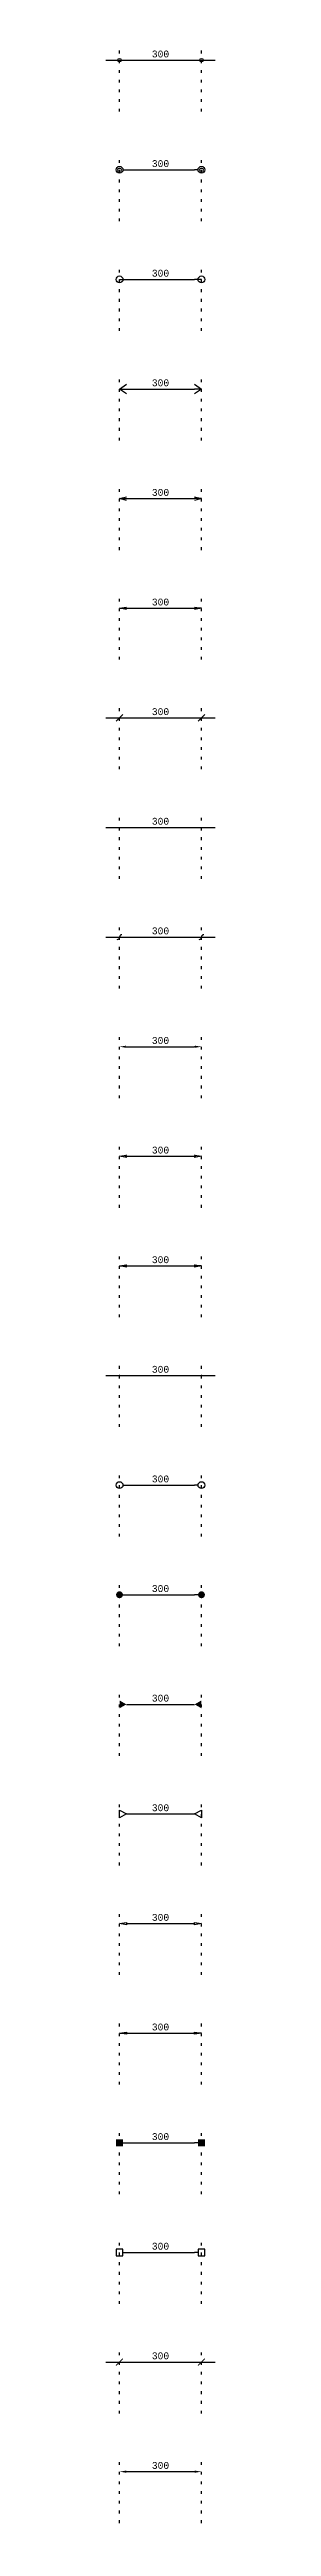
# Model space of a CAD drawing. Header units: metres. Extents: x -0.5 to 3.5, y 0 to 90.4.
import ezdxf

# ---------------------------------------------------------------- set-up
doc = ezdxf.new("R2010")
doc.units = ezdxf.units.M
doc.linetypes.add('DOT2', pattern=[0.254, 0, -0.254])
doc.styles.add('LiberationMono', font='LiberationMono-Regular.ttf')
doc.styles.add('OpenSansCondensed-Light', font='OpenSansCondensed-Light.ttf')
doc.dimstyles.new('EZDXF', dxfattribs={"dimtxt": 0.25, "dimasz": 0.175, "dimexe": 0.375, "dimexo": 0.125, "dimgap": 0.1, "dimtad": 1, "dimlfac": 100, "dimzin": 12, "dimdsep": 46, "dimtxsty": 'OpenSansCondensed-Light', "dimblk": 'ARCHTICK', "dimcen": 2.5, "dimazin": 3, "dimtfac": 0.5, "dimtmove": 2, "dimatfit": 3})

# ---------------------------------------------------------------- blocks, each defined once
blk = doc.blocks.new('_CLOSEDFILLED')
at = {"color": 0, "linetype": 'BYBLOCK'}
blk.add_solid([(-1, 0.16), (0, 0), (-1, -0.16)], dxfattribs=at)
blk = doc.blocks.new('*D1')
at = {"linetype": 'DOT2'}
for p, q in [((0, 0.125), (0, 2.375)), ((3, 0.125), (3, 2.375))]:
    blk.add_line(p, q, dxfattribs=at)
blk.add_line((0.25, 2), (2.75, 2))
at = {"layer": 'Defpoints'}
for p in [(0, 2), (0, 0), (3, 0)]:
    blk.add_point(p, dxfattribs=at)
at = {"xscale": 0.25, "yscale": 0.25, "rotation": 180}
blk.add_blockref('_CLOSEDFILLED', (0, 2), dxfattribs=at)
at = {"xscale": 0.25, "yscale": 0.25}
blk.add_blockref('_CLOSEDFILLED', (3, 2), dxfattribs=at)
at = {"insert": (1.5, 2.225), "char_height": 0.25, "attachment_point": 5, "style": 'LiberationMono'}
blk.add_mtext('300', dxfattribs=at)
blk = doc.blocks.new('_ARCHTICK')
at = {"color": 0, "linetype": 'BYBLOCK', "const_width": 0.15}
blk.add_lwpolyline([(-0.5, -0.5), (0.5, 0.5)], dxfattribs=at)
blk = doc.blocks.new('*D2')
at = {"linetype": 'DOT2'}
for p, q in [((0, 4.125), (0, 6.375)), ((3, 4.125), (3, 6.375))]:
    blk.add_line(p, q, dxfattribs=at)
blk.add_line((-0.5, 6), (3.5, 6))
at = {"layer": 'Defpoints'}
for p in [(0, 6), (0, 4), (3, 4)]:
    blk.add_point(p, dxfattribs=at)
at = {"xscale": 0.25, "yscale": 0.25, "rotation": 180}
blk.add_blockref('_ARCHTICK', (0, 6), dxfattribs=at)
at = {"xscale": 0.25, "yscale": 0.25}
blk.add_blockref('_ARCHTICK', (3, 6), dxfattribs=at)
at = {"insert": (1.5, 6.225), "char_height": 0.25, "attachment_point": 5, "style": 'LiberationMono'}
blk.add_mtext('300', dxfattribs=at)
blk = doc.blocks.new('_BOXBLANK')
at = {"color": 0, "linetype": 'BYBLOCK'}
blk.add_line((-0.5, 0), (-1, 0), dxfattribs=at)
blk.add_lwpolyline([(-0.5, -0.5), (0.5, -0.5), (0.5, 0.5), (-0.5, 0.5)], close=True, dxfattribs=at)
blk = doc.blocks.new('*D3')
at = {"linetype": 'DOT2'}
for p, q in [((0, 8.125), (0, 10.375)), ((3, 8.125), (3, 10.375))]:
    blk.add_line(p, q, dxfattribs=at)
blk.add_line((0.25, 10), (2.75, 10))
at = {"layer": 'Defpoints'}
for p in [(0, 10), (0, 8), (3, 8)]:
    blk.add_point(p, dxfattribs=at)
at = {"xscale": 0.25, "yscale": 0.25, "rotation": 180}
blk.add_blockref('_BOXBLANK', (0, 10), dxfattribs=at)
at = {"xscale": 0.25, "yscale": 0.25}
blk.add_blockref('_BOXBLANK', (3, 10), dxfattribs=at)
at = {"insert": (1.5, 10.225), "char_height": 0.25, "attachment_point": 5, "style": 'LiberationMono'}
blk.add_mtext('300', dxfattribs=at)
blk = doc.blocks.new('_BOXFILLED')
at = {"color": 0, "linetype": 'BYBLOCK'}
blk.add_line((-0.5, 0), (-1, 0), dxfattribs=at)
blk.add_solid([(-0.5, -0.5), (0.5, -0.5), (-0.5, 0.5), (0.5, 0.5)], dxfattribs=at)
blk = doc.blocks.new('*D4')
at = {"linetype": 'DOT2'}
for p, q in [((0, 12.125), (0, 14.375)), ((3, 12.125), (3, 14.375))]:
    blk.add_line(p, q, dxfattribs=at)
blk.add_line((0.25, 14), (2.75, 14))
at = {"layer": 'Defpoints'}
for p in [(0, 14), (0, 12), (3, 12)]:
    blk.add_point(p, dxfattribs=at)
at = {"xscale": 0.25, "yscale": 0.25, "rotation": 180}
blk.add_blockref('_BOXFILLED', (0, 14), dxfattribs=at)
at = {"xscale": 0.25, "yscale": 0.25}
blk.add_blockref('_BOXFILLED', (3, 14), dxfattribs=at)
at = {"insert": (1.5, 14.225), "char_height": 0.25, "attachment_point": 5, "style": 'LiberationMono'}
blk.add_mtext('300', dxfattribs=at)
blk = doc.blocks.new('_CLOSED')
at = {"color": 0, "linetype": 'BYBLOCK'}
blk.add_line((0, 0), (-1, 0), dxfattribs=at)
blk.add_lwpolyline([(-1, 0.16), (0, 0), (-1, -0.16)], close=True, dxfattribs=at)
blk = doc.blocks.new('*D5')
at = {"linetype": 'DOT2'}
for p, q in [((0, 16.125), (0, 18.375)), ((3, 16.125), (3, 18.375))]:
    blk.add_line(p, q, dxfattribs=at)
blk.add_line((0.25, 18), (2.75, 18))
at = {"layer": 'Defpoints'}
for p in [(0, 18), (0, 16), (3, 16)]:
    blk.add_point(p, dxfattribs=at)
at = {"xscale": 0.25, "yscale": 0.25, "rotation": 180}
blk.add_blockref('_CLOSED', (0, 18), dxfattribs=at)
at = {"xscale": 0.25, "yscale": 0.25}
blk.add_blockref('_CLOSED', (3, 18), dxfattribs=at)
at = {"insert": (1.5, 18.225), "char_height": 0.25, "attachment_point": 5, "style": 'LiberationMono'}
blk.add_mtext('300', dxfattribs=at)
blk = doc.blocks.new('_CLOSEDBLANK')
at = {"color": 0, "linetype": 'BYBLOCK'}
blk.add_lwpolyline([(-1, 0.16), (0, 0), (-1, -0.16)], close=True, dxfattribs=at)
blk = doc.blocks.new('*D6')
at = {"linetype": 'DOT2'}
for p, q in [((0, 20.125), (0, 22.375)), ((3, 20.125), (3, 22.375))]:
    blk.add_line(p, q, dxfattribs=at)
blk.add_line((0.25, 22), (2.75, 22))
at = {"layer": 'Defpoints'}
for p in [(0, 22), (0, 20), (3, 20)]:
    blk.add_point(p, dxfattribs=at)
at = {"xscale": 0.25, "yscale": 0.25, "rotation": 180}
blk.add_blockref('_CLOSEDBLANK', (0, 22), dxfattribs=at)
at = {"xscale": 0.25, "yscale": 0.25}
blk.add_blockref('_CLOSEDBLANK', (3, 22), dxfattribs=at)
at = {"insert": (1.5, 22.225), "char_height": 0.25, "attachment_point": 5, "style": 'LiberationMono'}
blk.add_mtext('300', dxfattribs=at)
blk = doc.blocks.new('_DATUMBLANK')
at = {"color": 0, "linetype": 'BYBLOCK'}
blk.add_lwpolyline([(0, 0.58), (0, -0.58), (-1, 0)], close=True, dxfattribs=at)
blk = doc.blocks.new('*D7')
at = {"linetype": 'DOT2'}
for p, q in [((0, 24.125), (0, 26.375)), ((3, 24.125), (3, 26.375))]:
    blk.add_line(p, q, dxfattribs=at)
blk.add_line((0.25, 26), (2.75, 26))
at = {"layer": 'Defpoints'}
for p in [(0, 26), (0, 24), (3, 24)]:
    blk.add_point(p, dxfattribs=at)
at = {"xscale": 0.25, "yscale": 0.25, "rotation": 180}
blk.add_blockref('_DATUMBLANK', (0, 26), dxfattribs=at)
at = {"xscale": 0.25, "yscale": 0.25}
blk.add_blockref('_DATUMBLANK', (3, 26), dxfattribs=at)
at = {"insert": (1.5, 26.225), "char_height": 0.25, "attachment_point": 5, "style": 'LiberationMono'}
blk.add_mtext('300', dxfattribs=at)
blk = doc.blocks.new('_DATUMFILLED')
at = {"color": 0, "linetype": 'BYBLOCK'}
blk.add_solid([(0, 0.58), (0, -0.58), (-1, 0)], dxfattribs=at)
blk = doc.blocks.new('*D8')
at = {"linetype": 'DOT2'}
for p, q in [((0, 28.125), (0, 30.375)), ((3, 28.125), (3, 30.375))]:
    blk.add_line(p, q, dxfattribs=at)
blk.add_line((0.25, 30), (2.75, 30))
at = {"layer": 'Defpoints'}
for p in [(0, 30), (0, 28), (3, 28)]:
    blk.add_point(p, dxfattribs=at)
at = {"xscale": 0.25, "yscale": 0.25, "rotation": 180}
blk.add_blockref('_DATUMFILLED', (0, 30), dxfattribs=at)
at = {"xscale": 0.25, "yscale": 0.25}
blk.add_blockref('_DATUMFILLED', (3, 30), dxfattribs=at)
at = {"insert": (1.5, 30.225), "char_height": 0.25, "attachment_point": 5, "style": 'LiberationMono'}
blk.add_mtext('300', dxfattribs=at)
blk = doc.blocks.new('_DOT')
at = {"color": 0, "linetype": 'BYBLOCK'}
blk.add_line((-0.5, 0), (-1, 0), dxfattribs=at)
at = {"color": 0, "linetype": 'BYBLOCK', "const_width": 0.5}
blk.add_lwpolyline([(-0.25, 0, 1), (0.25, 0, 1)], format="xyb", close=True, dxfattribs=at)
blk = doc.blocks.new('*D9')
at = {"linetype": 'DOT2'}
for p, q in [((0, 32.125), (0, 34.375)), ((3, 32.125), (3, 34.375))]:
    blk.add_line(p, q, dxfattribs=at)
blk.add_line((0.25, 34), (2.75, 34))
at = {"layer": 'Defpoints'}
for p in [(0, 34), (0, 32), (3, 32)]:
    blk.add_point(p, dxfattribs=at)
at = {"xscale": 0.25, "yscale": 0.25, "rotation": 180}
blk.add_blockref('_DOT', (0, 34), dxfattribs=at)
at = {"xscale": 0.25, "yscale": 0.25}
blk.add_blockref('_DOT', (3, 34), dxfattribs=at)
at = {"insert": (1.5, 34.225), "char_height": 0.25, "attachment_point": 5, "style": 'LiberationMono'}
blk.add_mtext('300', dxfattribs=at)
blk = doc.blocks.new('_DOTBLANK')
at = {"color": 0, "linetype": 'BYBLOCK'}
blk.add_line((-0.5, 0), (-1, 0), dxfattribs=at)
blk.add_circle((0, 0), 0.5, dxfattribs=at)
blk = doc.blocks.new('*D10')
at = {"linetype": 'DOT2'}
for p, q in [((0, 36.125), (0, 38.375)), ((3, 36.125), (3, 38.375))]:
    blk.add_line(p, q, dxfattribs=at)
blk.add_line((0.25, 38), (2.75, 38))
at = {"layer": 'Defpoints'}
for p in [(0, 38), (0, 36), (3, 36)]:
    blk.add_point(p, dxfattribs=at)
at = {"xscale": 0.25, "yscale": 0.25, "rotation": 180}
blk.add_blockref('_DOTBLANK', (0, 38), dxfattribs=at)
at = {"xscale": 0.25, "yscale": 0.25}
blk.add_blockref('_DOTBLANK', (3, 38), dxfattribs=at)
at = {"insert": (1.5, 38.225), "char_height": 0.25, "attachment_point": 5, "style": 'LiberationMono'}
blk.add_mtext('300', dxfattribs=at)
blk = doc.blocks.new('_DOTSMALL')
at = {"color": 0, "linetype": 'BYBLOCK', "const_width": 0.125}
blk.add_lwpolyline([(-0.0625, 0, 1), (0.0625, 0, 1)], format="xyb", close=True, dxfattribs=at)
blk = doc.blocks.new('*D11')
blk.add_line((-0.5, 42), (3.5, 42))
at = {"linetype": 'DOT2'}
for p, q in [((0, 40.125), (0, 42.375)), ((3, 40.125), (3, 42.375))]:
    blk.add_line(p, q, dxfattribs=at)
at = {"layer": 'Defpoints'}
for p in [(0, 42), (0, 40), (3, 40)]:
    blk.add_point(p, dxfattribs=at)
at = {"xscale": 0.25, "yscale": 0.25, "rotation": 180}
blk.add_blockref('_DOTSMALL', (0, 42), dxfattribs=at)
at = {"xscale": 0.25, "yscale": 0.25}
blk.add_blockref('_DOTSMALL', (3, 42), dxfattribs=at)
at = {"insert": (1.5, 42.225), "char_height": 0.25, "attachment_point": 5, "style": 'LiberationMono'}
blk.add_mtext('300', dxfattribs=at)
blk = doc.blocks.new('EZ_ARROW')
at = {"color": 0, "linetype": 'BYBLOCK'}
blk.add_line((0, 0), (-1, 0), dxfattribs=at)
blk.add_lwpolyline([(-1, 0.16), (0, 0), (-1, -0.16), (-0.84, 0)], close=True, dxfattribs=at)
blk = doc.blocks.new('*D12')
at = {"linetype": 'DOT2'}
for p, q in [((0, 44.125), (0, 46.375)), ((3, 44.125), (3, 46.375))]:
    blk.add_line(p, q, dxfattribs=at)
blk.add_line((0.25, 46), (2.75, 46))
at = {"layer": 'Defpoints'}
for p in [(0, 46), (0, 44), (3, 44)]:
    blk.add_point(p, dxfattribs=at)
at = {"xscale": 0.25, "yscale": 0.25, "rotation": 180}
blk.add_blockref('EZ_ARROW', (0, 46), dxfattribs=at)
at = {"xscale": 0.25, "yscale": 0.25}
blk.add_blockref('EZ_ARROW', (3, 46), dxfattribs=at)
at = {"insert": (1.5, 46.225), "char_height": 0.25, "attachment_point": 5, "style": 'LiberationMono'}
blk.add_mtext('300', dxfattribs=at)
blk = doc.blocks.new('EZ_ARROW_BLANK')
at = {"color": 0, "linetype": 'BYBLOCK'}
blk.add_line((-0.84, 0), (-1, 0), dxfattribs=at)
blk.add_lwpolyline([(-1, 0.16), (0, 0), (-1, -0.16), (-0.84, 0)], close=True, dxfattribs=at)
blk = doc.blocks.new('*D13')
at = {"linetype": 'DOT2'}
for p, q in [((0, 48.125), (0, 50.375)), ((3, 48.125), (3, 50.375))]:
    blk.add_line(p, q, dxfattribs=at)
blk.add_line((0.25, 50), (2.75, 50))
at = {"layer": 'Defpoints'}
for p in [(0, 50), (0, 48), (3, 48)]:
    blk.add_point(p, dxfattribs=at)
at = {"xscale": 0.25, "yscale": 0.25, "rotation": 180}
blk.add_blockref('EZ_ARROW_BLANK', (0, 50), dxfattribs=at)
at = {"xscale": 0.25, "yscale": 0.25}
blk.add_blockref('EZ_ARROW_BLANK', (3, 50), dxfattribs=at)
at = {"insert": (1.5, 50.225), "char_height": 0.25, "attachment_point": 5, "style": 'LiberationMono'}
blk.add_mtext('300', dxfattribs=at)
blk = doc.blocks.new('EZ_ARROW_FILLED')
at = {"color": 0, "linetype": 'BYBLOCK'}
blk.add_line((-0.84, 0), (-1, 0), dxfattribs=at)
blk.add_solid([(-1, 0.16), (0, 0), (-0.84, 0), (-1, -0.16)], dxfattribs=at)
blk = doc.blocks.new('*D14')
at = {"linetype": 'DOT2'}
for p, q in [((0, 52.125), (0, 54.375)), ((3, 52.125), (3, 54.375))]:
    blk.add_line(p, q, dxfattribs=at)
blk.add_line((0.25, 54), (2.75, 54))
at = {"layer": 'Defpoints'}
for p in [(0, 54), (0, 52), (3, 52)]:
    blk.add_point(p, dxfattribs=at)
at = {"xscale": 0.25, "yscale": 0.25, "rotation": 180}
blk.add_blockref('EZ_ARROW_FILLED', (0, 54), dxfattribs=at)
at = {"xscale": 0.25, "yscale": 0.25}
blk.add_blockref('EZ_ARROW_FILLED', (3, 54), dxfattribs=at)
at = {"insert": (1.5, 54.225), "char_height": 0.25, "attachment_point": 5, "style": 'LiberationMono'}
blk.add_mtext('300', dxfattribs=at)
blk = doc.blocks.new('_INTEGRAL')
at = {"color": 0, "linetype": 'BYBLOCK'}
for centre, start, end in [((-0.35, 0), -90, 0), ((0.35, 0), 90, 180)]:
    blk.add_arc(centre, 0.354, start, end, dxfattribs=at)
blk = doc.blocks.new('*D15')
blk.add_line((-0.5, 58), (3.5, 58))
at = {"linetype": 'DOT2'}
for p, q in [((0, 56.125), (0, 58.375)), ((3, 56.125), (3, 58.375))]:
    blk.add_line(p, q, dxfattribs=at)
at = {"layer": 'Defpoints'}
for p in [(0, 58), (0, 56), (3, 56)]:
    blk.add_point(p, dxfattribs=at)
at = {"xscale": 0.25, "yscale": 0.25, "rotation": 180}
blk.add_blockref('_INTEGRAL', (0, 58), dxfattribs=at)
at = {"xscale": 0.25, "yscale": 0.25}
blk.add_blockref('_INTEGRAL', (3, 58), dxfattribs=at)
at = {"insert": (1.5, 58.225), "char_height": 0.25, "attachment_point": 5, "style": 'LiberationMono'}
blk.add_mtext('300', dxfattribs=at)
blk = doc.blocks.new('*D16')
at = {"linetype": 'DOT2'}
for p, q in [((0, 60.125), (0, 62.375)), ((3, 60.125), (3, 62.375))]:
    blk.add_line(p, q, dxfattribs=at)
blk.add_line((-0.5, 62), (3.5, 62))
at = {"layer": 'Defpoints'}
for p in [(0, 62), (0, 60), (3, 60)]:
    blk.add_point(p, dxfattribs=at)
at = {"insert": (1.5, 62.225), "char_height": 0.25, "attachment_point": 5, "style": 'LiberationMono'}
blk.add_mtext('300', dxfattribs=at)
blk = doc.blocks.new('_NONE')
blk = doc.blocks.new('_OBLIQUE')
at = {"color": 0, "linetype": 'BYBLOCK'}
blk.add_line((-0.5, -0.5), (0.5, 0.5), dxfattribs=at)
blk = doc.blocks.new('*D17')
blk.add_line((-0.5, 66), (3.5, 66))
at = {"linetype": 'DOT2'}
for p, q in [((0, 64.125), (0, 66.375)), ((3, 64.125), (3, 66.375))]:
    blk.add_line(p, q, dxfattribs=at)
at = {"layer": 'Defpoints'}
for p in [(0, 66), (0, 64), (3, 64)]:
    blk.add_point(p, dxfattribs=at)
at = {"xscale": 0.25, "yscale": 0.25, "rotation": 180}
blk.add_blockref('_OBLIQUE', (0, 66), dxfattribs=at)
at = {"xscale": 0.25, "yscale": 0.25}
blk.add_blockref('_OBLIQUE', (3, 66), dxfattribs=at)
at = {"insert": (1.5, 66.225), "char_height": 0.25, "attachment_point": 5, "style": 'LiberationMono'}
blk.add_mtext('300', dxfattribs=at)
blk = doc.blocks.new('_OPEN')
at = {"color": 0, "linetype": 'BYBLOCK'}
blk.add_line((0, 0), (-1, 0), dxfattribs=at)
blk.add_lwpolyline([(-1, 0.16), (0, 0), (-1, -0.16)], dxfattribs=at)
blk = doc.blocks.new('*D18')
at = {"linetype": 'DOT2'}
for p, q in [((0, 68.125), (0, 70.375)), ((3, 68.125), (3, 70.375))]:
    blk.add_line(p, q, dxfattribs=at)
blk.add_line((0.25, 70), (2.75, 70))
at = {"layer": 'Defpoints'}
for p in [(0, 70), (0, 68), (3, 68)]:
    blk.add_point(p, dxfattribs=at)
at = {"xscale": 0.25, "yscale": 0.25, "rotation": 180}
blk.add_blockref('_OPEN', (0, 70), dxfattribs=at)
at = {"xscale": 0.25, "yscale": 0.25}
blk.add_blockref('_OPEN', (3, 70), dxfattribs=at)
at = {"insert": (1.5, 70.225), "char_height": 0.25, "attachment_point": 5, "style": 'LiberationMono'}
blk.add_mtext('300', dxfattribs=at)
blk = doc.blocks.new('_OPEN30')
at = {"color": 0, "linetype": 'BYBLOCK'}
blk.add_line((0, 0), (-1, 0), dxfattribs=at)
blk.add_lwpolyline([(-1, 0.26), (0, 0), (-1, -0.26)], dxfattribs=at)
blk = doc.blocks.new('*D19')
at = {"linetype": 'DOT2'}
for p, q in [((0, 72.125), (0, 74.375)), ((3, 72.125), (3, 74.375))]:
    blk.add_line(p, q, dxfattribs=at)
blk.add_line((0.25, 74), (2.75, 74))
at = {"layer": 'Defpoints'}
for p in [(0, 74), (0, 72), (3, 72)]:
    blk.add_point(p, dxfattribs=at)
at = {"xscale": 0.25, "yscale": 0.25, "rotation": 180}
blk.add_blockref('_OPEN30', (0, 74), dxfattribs=at)
at = {"xscale": 0.25, "yscale": 0.25}
blk.add_blockref('_OPEN30', (3, 74), dxfattribs=at)
at = {"insert": (1.5, 74.225), "char_height": 0.25, "attachment_point": 5, "style": 'LiberationMono'}
blk.add_mtext('300', dxfattribs=at)
blk = doc.blocks.new('_OPEN90')
at = {"color": 0, "linetype": 'BYBLOCK'}
blk.add_line((0, 0), (-1, 0), dxfattribs=at)
blk.add_lwpolyline([(-1, 0.71), (0, 0), (-1, -0.71)], dxfattribs=at)
blk = doc.blocks.new('*D20')
at = {"linetype": 'DOT2'}
for p, q in [((0, 76.125), (0, 78.375)), ((3, 76.125), (3, 78.375))]:
    blk.add_line(p, q, dxfattribs=at)
blk.add_line((0.25, 78), (2.75, 78))
at = {"layer": 'Defpoints'}
for p in [(0, 78), (0, 76), (3, 76)]:
    blk.add_point(p, dxfattribs=at)
at = {"xscale": 0.25, "yscale": 0.25, "rotation": 180}
blk.add_blockref('_OPEN90', (0, 78), dxfattribs=at)
at = {"xscale": 0.25, "yscale": 0.25}
blk.add_blockref('_OPEN90', (3, 78), dxfattribs=at)
at = {"insert": (1.5, 78.225), "char_height": 0.25, "attachment_point": 5, "style": 'LiberationMono'}
blk.add_mtext('300', dxfattribs=at)
blk = doc.blocks.new('_ORIGIN')
at = {"color": 0, "linetype": 'BYBLOCK'}
blk.add_line((0, 0), (-1, 0), dxfattribs=at)
blk.add_circle((0, 0), 0.5, dxfattribs=at)
blk = doc.blocks.new('*D21')
at = {"linetype": 'DOT2'}
for p, q in [((0, 80.125), (0, 82.375)), ((3, 80.125), (3, 82.375))]:
    blk.add_line(p, q, dxfattribs=at)
blk.add_line((0.25, 82), (2.75, 82))
at = {"layer": 'Defpoints'}
for p in [(0, 82), (0, 80), (3, 80)]:
    blk.add_point(p, dxfattribs=at)
at = {"xscale": 0.25, "yscale": 0.25, "rotation": 180}
blk.add_blockref('_ORIGIN', (0, 82), dxfattribs=at)
at = {"xscale": 0.25, "yscale": 0.25}
blk.add_blockref('_ORIGIN', (3, 82), dxfattribs=at)
at = {"insert": (1.5, 82.225), "char_height": 0.25, "attachment_point": 5, "style": 'LiberationMono'}
blk.add_mtext('300', dxfattribs=at)
blk = doc.blocks.new('_ORIGIN2')
at = {"color": 0, "linetype": 'BYBLOCK'}
blk.add_line((-0.5, 0), (-1, 0), dxfattribs=at)
for radius in [0.5, 0.25]:
    blk.add_circle((0, 0), radius, dxfattribs=at)
blk = doc.blocks.new('*D22')
at = {"linetype": 'DOT2'}
for p, q in [((0, 84.125), (0, 86.375)), ((3, 84.125), (3, 86.375))]:
    blk.add_line(p, q, dxfattribs=at)
blk.add_line((0.25, 86), (2.75, 86))
at = {"layer": 'Defpoints'}
for p in [(0, 86), (0, 84), (3, 84)]:
    blk.add_point(p, dxfattribs=at)
at = {"xscale": 0.25, "yscale": 0.25, "rotation": 180}
blk.add_blockref('_ORIGIN2', (0, 86), dxfattribs=at)
at = {"xscale": 0.25, "yscale": 0.25}
blk.add_blockref('_ORIGIN2', (3, 86), dxfattribs=at)
at = {"insert": (1.5, 86.225), "char_height": 0.25, "attachment_point": 5, "style": 'LiberationMono'}
blk.add_mtext('300', dxfattribs=at)
blk = doc.blocks.new('_SMALL')
at = {"color": 0, "linetype": 'BYBLOCK'}
blk.add_circle((0, 0), 0.25, dxfattribs=at)
blk = doc.blocks.new('*D23')
blk.add_line((-0.5, 90), (3.5, 90))
at = {"linetype": 'DOT2'}
for p, q in [((0, 88.125), (0, 90.375)), ((3, 88.125), (3, 90.375))]:
    blk.add_line(p, q, dxfattribs=at)
at = {"layer": 'Defpoints'}
for p in [(0, 90), (0, 88), (3, 88)]:
    blk.add_point(p, dxfattribs=at)
at = {"xscale": 0.25, "yscale": 0.25, "rotation": 180}
blk.add_blockref('_SMALL', (0, 90), dxfattribs=at)
at = {"xscale": 0.25, "yscale": 0.25}
blk.add_blockref('_SMALL', (3, 90), dxfattribs=at)
at = {"insert": (1.5, 90.225), "char_height": 0.25, "attachment_point": 5, "style": 'LiberationMono'}
blk.add_mtext('300', dxfattribs=at)

msp = doc.modelspace()

# ---------------------------------------------------------------- dimensions: what is measured, and where the dimension line sits
for base, p1, p2, override, picture, middle in [((0, 90), (0, 88), (3, 88), {"dimasz": 0.25, "dimtxsty": 'LiberationMono', "dimblk": 'SMALL', "dimsah": 0, "dimtsz": 0, "dimdle": 0.5}, '*D23', (1.5, 90.225)), ((0, 86), (0, 84), (3, 84), {"dimasz": 0.25, "dimtxsty": 'LiberationMono', "dimblk": 'ORIGIN2', "dimsah": 0, "dimtsz": 0, "dimdle": 0.5}, '*D22', (1.5, 86.225)), ((0, 82), (0, 80), (3, 80), {"dimasz": 0.25, "dimtxsty": 'LiberationMono', "dimblk": 'ORIGIN', "dimsah": 0, "dimtsz": 0, "dimdle": 0.5}, '*D21', (1.5, 82.225)), ((0, 78), (0, 76), (3, 76), {"dimasz": 0.25, "dimtxsty": 'LiberationMono', "dimblk": 'OPEN90', "dimsah": 0, "dimtsz": 0, "dimdle": 0.5}, '*D20', (1.5, 78.225)), ((0, 74), (0, 72), (3, 72), {"dimasz": 0.25, "dimtxsty": 'LiberationMono', "dimblk": 'OPEN30', "dimsah": 0, "dimtsz": 0, "dimdle": 0.5}, '*D19', (1.5, 74.225)), ((0, 70), (0, 68), (3, 68), {"dimasz": 0.25, "dimtxsty": 'LiberationMono', "dimblk": 'OPEN', "dimsah": 0, "dimtsz": 0, "dimdle": 0.5}, '*D18', (1.5, 70.225)), ((0, 66), (0, 64), (3, 64), {"dimasz": 0.25, "dimtxsty": 'LiberationMono', "dimblk": 'OBLIQUE', "dimsah": 0, "dimtsz": 0, "dimdle": 0.5}, '*D17', (1.5, 66.225)), ((0, 62), (0, 60), (3, 60), {"dimasz": 0.25, "dimtxsty": 'LiberationMono', "dimblk": 'NONE', "dimsah": 0, "dimtsz": 0, "dimdle": 0.5}, '*D16', (1.5, 62.225)), ((0, 58), (0, 56), (3, 56), {"dimasz": 0.25, "dimtxsty": 'LiberationMono', "dimblk": 'INTEGRAL', "dimsah": 0, "dimtsz": 0, "dimdle": 0.5}, '*D15', (1.5, 58.225)), ((0, 54), (0, 52), (3, 52), {"dimasz": 0.25, "dimtxsty": 'LiberationMono', "dimblk": 'EZ_ARROW_FILLED', "dimsah": 0, "dimtsz": 0, "dimdle": 0.5}, '*D14', (1.5, 54.225)), ((0, 50), (0, 48), (3, 48), {"dimasz": 0.25, "dimtxsty": 'LiberationMono', "dimblk": 'EZ_ARROW_BLANK', "dimsah": 0, "dimtsz": 0, "dimdle": 0.5}, '*D13', (1.5, 50.225)), ((0, 46), (0, 44), (3, 44), {"dimasz": 0.25, "dimtxsty": 'LiberationMono', "dimblk": 'EZ_ARROW', "dimsah": 0, "dimtsz": 0, "dimdle": 0.5}, '*D12', (1.5, 46.225)), ((0, 42), (0, 40), (3, 40), {"dimasz": 0.25, "dimtxsty": 'LiberationMono', "dimblk": 'DOTSMALL', "dimsah": 0, "dimtsz": 0, "dimdle": 0.5}, '*D11', (1.5, 42.225)), ((0, 38), (0, 36), (3, 36), {"dimasz": 0.25, "dimtxsty": 'LiberationMono', "dimblk": 'DOTBLANK', "dimsah": 0, "dimtsz": 0, "dimdle": 0.5}, '*D10', (1.5, 38.225)), ((0, 34), (0, 32), (3, 32), {"dimasz": 0.25, "dimtxsty": 'LiberationMono', "dimblk": 'DOT', "dimsah": 0, "dimtsz": 0, "dimdle": 0.5}, '*D9', (1.5, 34.225)), ((0, 30), (0, 28), (3, 28), {"dimasz": 0.25, "dimtxsty": 'LiberationMono', "dimblk": 'DATUMFILLED', "dimsah": 0, "dimtsz": 0, "dimdle": 0.5}, '*D8', (1.5, 30.225)), ((0, 26), (0, 24), (3, 24), {"dimasz": 0.25, "dimtxsty": 'LiberationMono', "dimblk": 'DATUMBLANK', "dimsah": 0, "dimtsz": 0, "dimdle": 0.5}, '*D7', (1.5, 26.225)), ((0, 22), (0, 20), (3, 20), {"dimasz": 0.25, "dimtxsty": 'LiberationMono', "dimblk": 'CLOSEDBLANK', "dimsah": 0, "dimtsz": 0, "dimdle": 0.5}, '*D6', (1.5, 22.225)), ((0, 18), (0, 16), (3, 16), {"dimasz": 0.25, "dimtxsty": 'LiberationMono', "dimblk": 'CLOSED', "dimsah": 0, "dimtsz": 0, "dimdle": 0.5}, '*D5', (1.5, 18.225)), ((0, 14), (0, 12), (3, 12), {"dimasz": 0.25, "dimtxsty": 'LiberationMono', "dimblk": 'BOXFILLED', "dimsah": 0, "dimtsz": 0, "dimdle": 0.5}, '*D4', (1.5, 14.225)), ((0, 10), (0, 8), (3, 8), {"dimasz": 0.25, "dimtxsty": 'LiberationMono', "dimblk": 'BOXBLANK', "dimsah": 0, "dimtsz": 0, "dimdle": 0.5}, '*D3', (1.5, 10.225)), ((0, 6), (0, 4), (3, 4), {"dimasz": 0.25, "dimtxsty": 'LiberationMono', "dimblk": 'ARCHTICK', "dimsah": 0, "dimtsz": 0, "dimdle": 0.5}, '*D2', (1.5, 6.225)), ((0, 2), (0, 0), (3, 0), {"dimasz": 0.25, "dimtxsty": 'LiberationMono', "dimsah": 0, "dimtsz": 0, "dimdle": 0.5}, '*D1', (1.5, 2.225))]:
    dim = msp.add_linear_dim(base=base, p1=p1, p2=p2, dimstyle='EZDXF', override=override)
    dim.commit()
    dim.dimension.update_dxf_attribs({"geometry": picture, "text_midpoint": middle})

doc.saveas('drawing.dxf')
